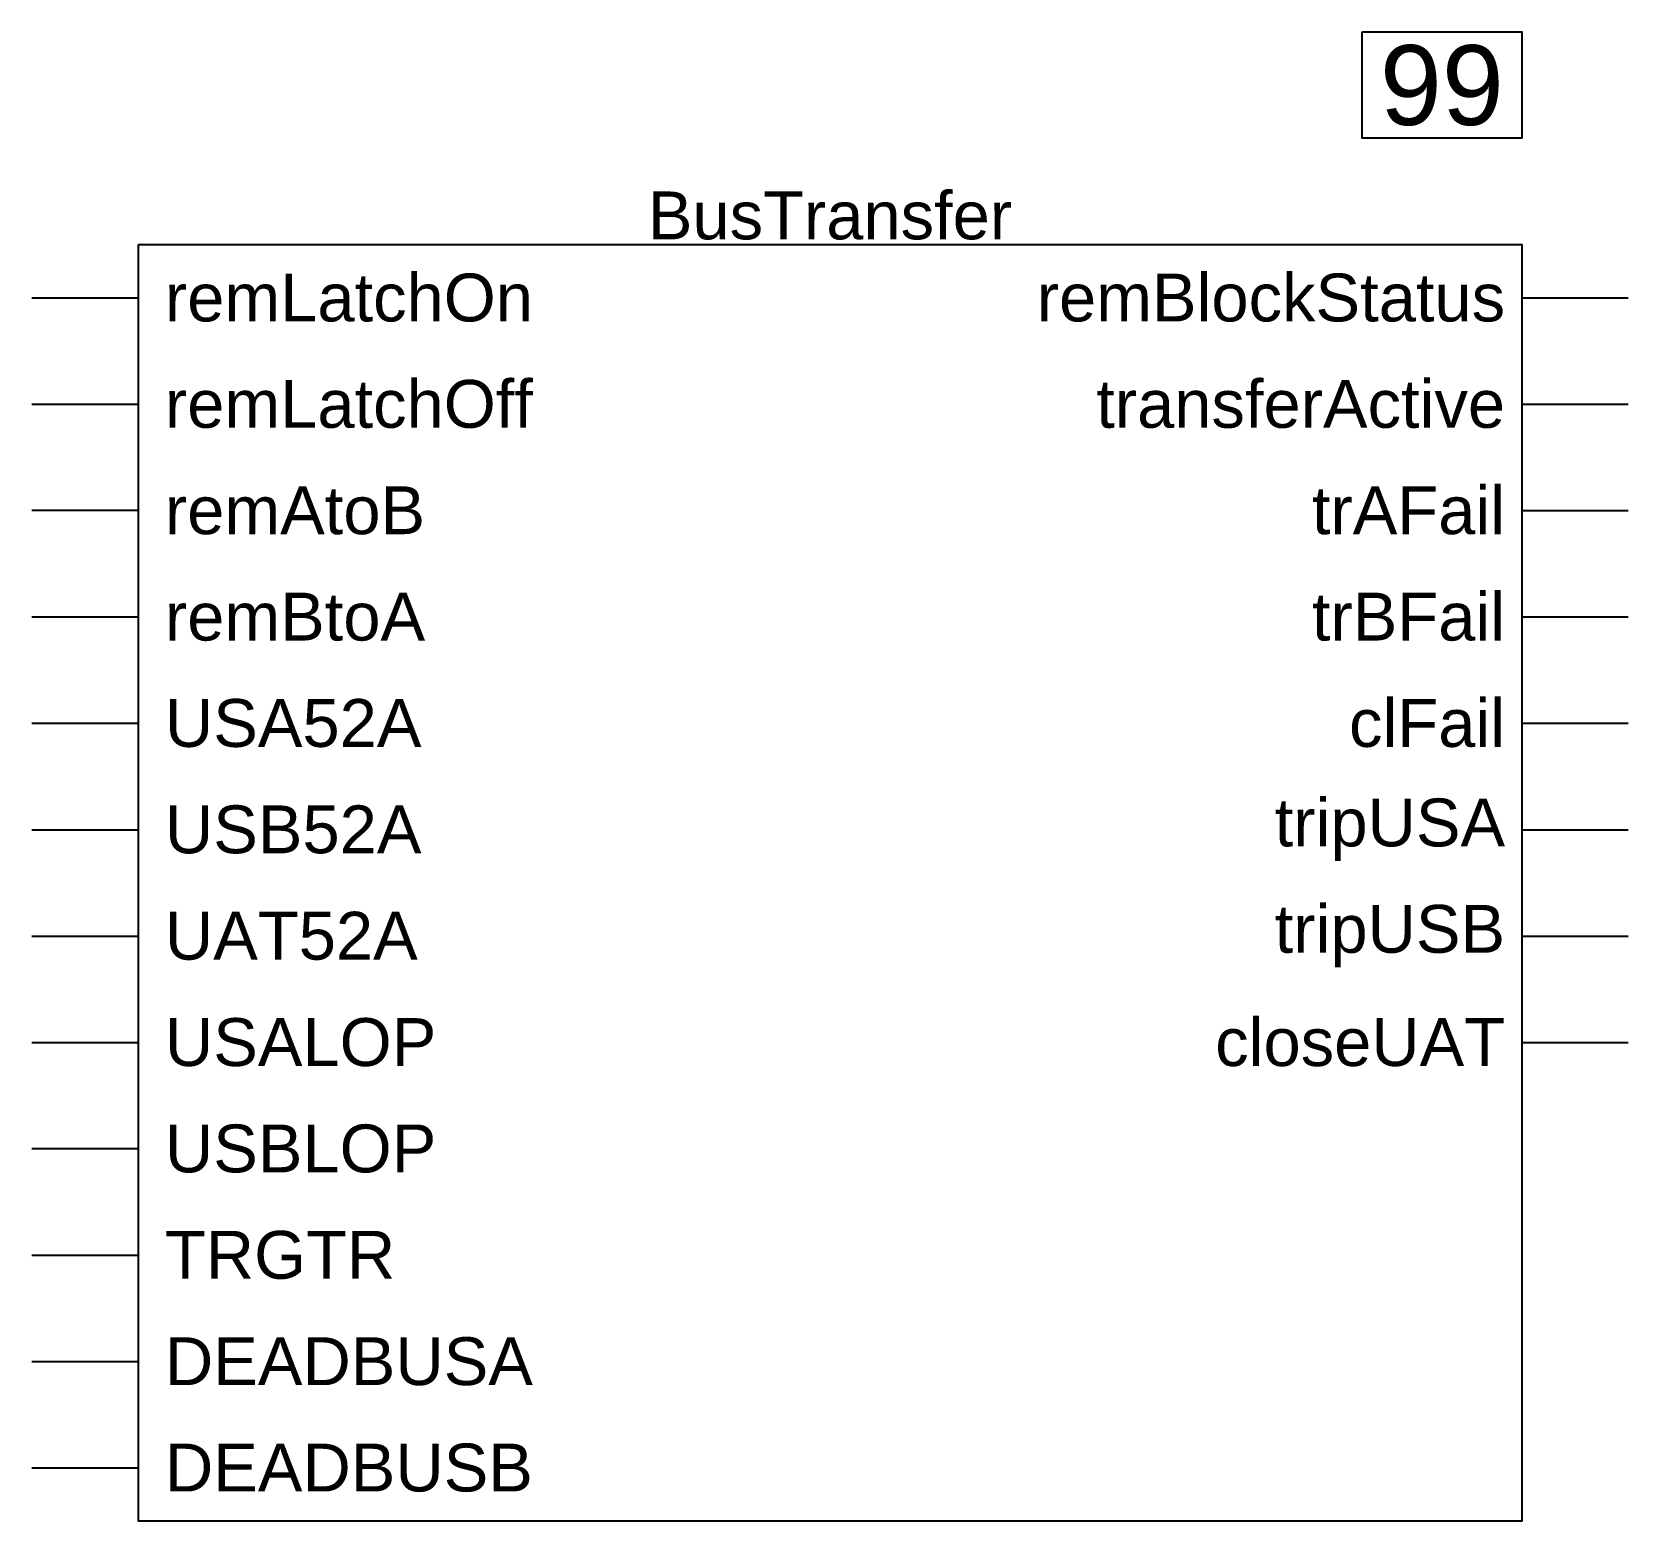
# Model space of a CAD drawing. Header units: inches. Extents: x 0 to 3, y -2.3 to 0.5.
import ezdxf
from ezdxf.enums import TextEntityAlignment as Align

# ---------------------------------------------------------------- set-up
doc = ezdxf.new("R2010")
doc.units = ezdxf.units.IN
doc.header["$MEASUREMENT"] = 0
doc.styles.get("Standard").update_dxf_attribs({"font": 'arial.ttf'})

msp = doc.modelspace()

# ---------------------------------------------------------------- linework, layer by layer
for p, q in [((0, 0), (0.2, 0)), ((2.8, 0), (3, 0)), ((0, -0.2), (0.2, -0.2)), ((2.8, -0.2), (3, -0.2)), ((0.2, -0.4), (0, -0.4)), ((2.8, -0.4), (3, -0.4)), ((0, -0.6), (0.2, -0.6)), ((2.8, -0.6), (3, -0.6)), ((0, -0.8), (0.2, -0.8)), ((2.8, -0.8), (3, -0.8)), ((0, -1), (0.2, -1)), ((2.8, -1), (3, -1)), ((0, -1.2), (0.2, -1.2)), ((2.8, -1.2), (3, -1.2)), ((0, -1.4), (0.2, -1.4)), ((2.8, -1.4), (3, -1.4)), ((0.2, -1.6), (0, -1.6)), ((0, -1.8), (0.2, -1.8)), ((0, -2), (0.2, -2)), ((0, -2.2), (0.2, -2.2))]:
    msp.add_line(p, q)
for points in [[(2.5, 0.5), (2.8, 0.5), (2.8, 0.3), (2.5, 0.3)], [(0.2, 0.1), (2.8, 0.1), (2.8, -2.3), (0.2, -2.3)]]:
    msp.add_lwpolyline(points, close=True)

# ---------------------------------------------------------------- texts
at = {"char_height": 0.09}
for s, width, gutter_width, heights, insert, attachment_point in [('BusTransfer', 0.2, 1, [-0.1166], (1.5, 0.2), 2), ('remLatchOn', 0.5, 4.5, [-0.0931], (0.25, 0), 4), ('remBlockStatus', 0.5, 4.5, [-0.0931], (2.7689, 0), 6), ('remLatchOff', 0.5, 4.5, [-0.0931], (0.25, -0.2), 4), ('transferActive', 0.5, 4.5, [-0.0931], (2.7689, -0.2), 6), ('remAtoB\\P', 0.5, 4.5, [-0.0931], (0.25, -0.4), 4), ('trAFail', 0.5, 4.5, [-0.0931], (2.7689, -0.4), 6), ('remBtoA', 0.5, 4.5, [-0.0931], (0.25, -0.6), 4), ('trBFail', 0.5, 4.5, [-0.0931], (2.7689, -0.6), 6), ('clFail', 0.5, 4.5, [-0.0931], (2.7689, -0.8), 6), ('USA52A', 0.5, 4.5, [-0.0931], (0.25, -0.8), 4), ('USB52A', 0.5, 4.5, [-0.0931], (0.25, -1), 4), ('tripUSA', 0.5, 4.5, [-0.0931], (2.7689, -1), 6), ('tripUSB', 0.5, 4.5, [-0.0931], (2.7689, -1.2), 6), ('UAT52A', 0.5, 4.5, [-0.0931], (0.25, -1.2), 4), ('closeUAT', 0.5, 4.5, [-0.0931], (2.7689, -1.4), 6), ('USALOP\\P', 0.5, 4.5, [-0.0931], (0.25, -1.4), 4), ('USBLOP', 0.5, 4.5, [-0.0931], (0.25, -1.6), 4), ('TRGTR', 0.5, 4.5, [-0.0931], (0.25, -1.8), 4), ('DEADBUSA', 0.5, 4.5, [-0.0931], (0.25, -2), 4), ('DEADBUSB', 0.5, 4.5, [-0.0931], (0.25, -2.2), 4)]:
    msp.add_mtext_dynamic_manual_height_columns(s, width=width, gutter_width=gutter_width, heights=heights, dxfattribs=dict(at, insert=insert, attachment_point=attachment_point))
msp.add_attdef('99', text='', height=0.15).set_placement((2.65, 0.4), align=Align.MIDDLE_CENTER)

doc.saveas('drawing.dxf')
